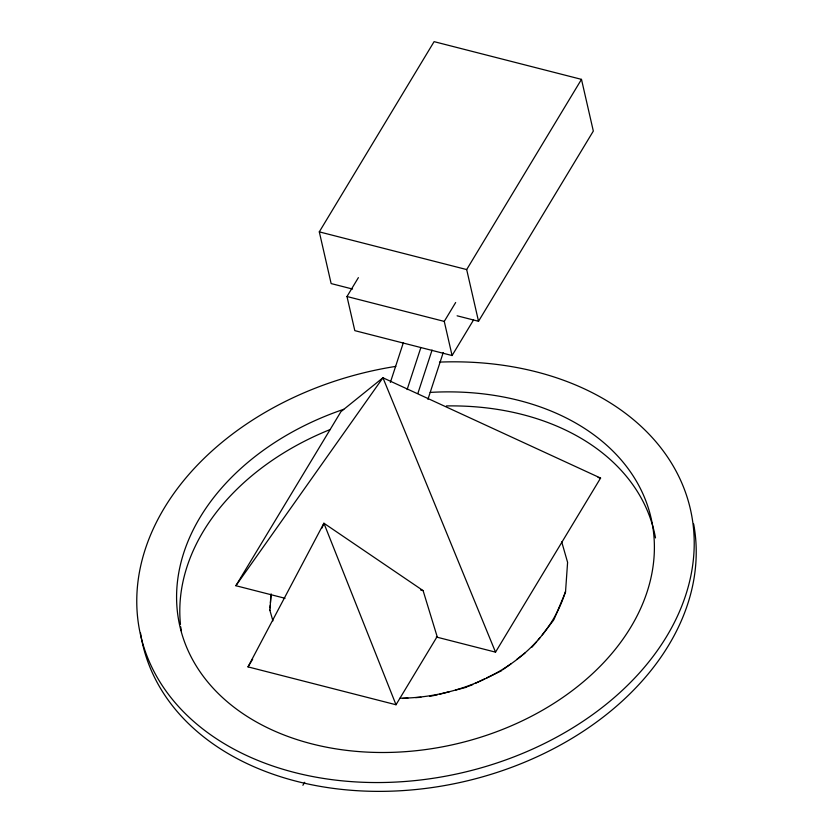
<?xml version="1.0" encoding="UTF-8"?>
<svg xmlns="http://www.w3.org/2000/svg" width="833" height="833" viewBox="0 0 833 833"><rect width="100%" height="100%" fill="white"/><g stroke="black" fill="none" stroke-linecap="round" stroke-linejoin="round"><path stroke-width="1.25" d="M269.892 610.454L270.944 594.752M270.09 607.903L270.277 605.352M270.465 602.8L271.131 593.877M553.82 619.867L565.513 592.076L567.596 562.358L561.713 541.887M390.365 382.399L403.307 342.842M407.118 389.573L420.863 347.559M417.937 393.228L432.067 350.058M427.923 399.34L443.218 352.609M322.059 528.007L323.902 523.228L423.091 590.607L437.148 636.589L396.008 704.749L248.015 666.879L323.902 523.228L396.008 704.749M400.048 698.2C468.385 697.783 544.23 660.736 565.42 591.68L565.513 592.076M352.557 289.051L331.138 283.574L319.299 231.866L434.097 41.65L581.486 79.364L593.325 131.073L478.527 321.278L457.109 315.801M473.529 319.976L452.08 355.535L354.806 330.639L346.986 296.517L358.388 277.628M285.042 598.292L235.885 585.714L340.947 411.648L382.941 377.776L600.583 478.08L495.531 652.145L436.284 636.995M478.527 321.278L466.678 269.569L581.486 79.364M452.08 355.535L444.26 321.403L455.661 302.514M248.015 666.879L252.659 659.184M302.9 785.28L304.701 782.291M235.885 585.714L382.941 377.776L495.531 652.145M536.723 641.712L531.891 647.231M538.305 639.744L539.888 637.776M542.262 634.819L553.237 620.627M510.941 663.88L502.83 669.67M516.949 659.236L524.967 653.041M472.769 684.591L468.042 686.423M475.091 683.476L484.369 679.01M486.691 677.885L501.768 670.627M437.356 694.826L429.88 696.346M439.824 694.191L449.664 691.629M455.818 690.026L466.897 687.142M402.735 698.439L407.92 698.116M415.698 697.638L420.894 697.315M319.299 231.866L466.678 269.569M346.986 296.517L444.26 321.403M598.063 477.434L600.583 478.08M420.582 589.972L423.091 590.607M269.809 610.048L272.922 620.887M439.47 362.105A282.023 205.918 -12.9 0 1 652.01 657.82A282.023 205.918 -12.9 0 1 176.711 704.499A282.023 205.918 -12.9 0 1 395.831 366.385M430.161 392.405A241.737 176.502 -12.9 0 1 629.248 629.706A241.737 176.502 -12.9 0 1 233.75 707.019A241.737 176.502 -12.9 0 1 343.769 409.295M693.639 523.947A282.023 205.918 -12.9 0 1 451.986 784.176A282.023 205.918 -12.9 0 1 140.517 633.018M181.271 630.696A241.737 176.502 -12.9 0 1 180.751 626.885M180.469 624.354A241.737 176.502 -12.9 0 1 330.066 429.578M446.405 405.931A241.737 176.502 -12.9 0 1 655.498 537.92"/></g></svg>
